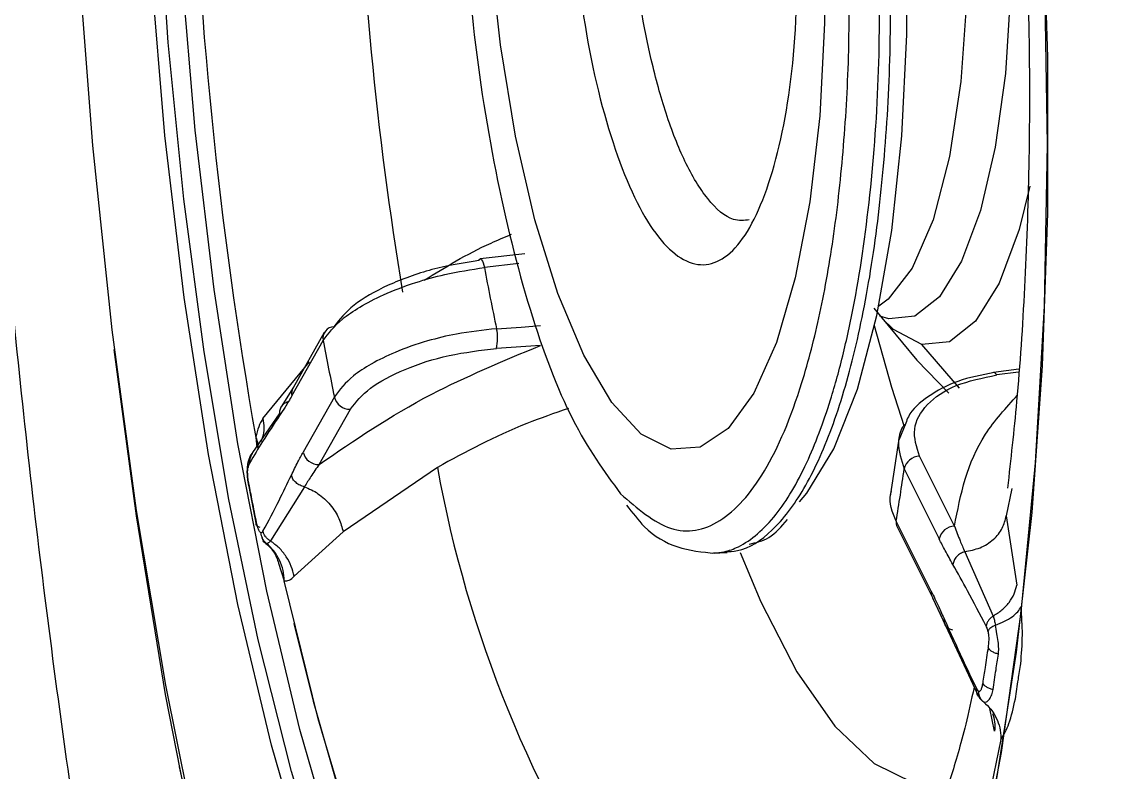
# Model space of a CAD drawing. Extents: x 525 to 613, y 487 to 635.
# Drawn here: x 601.139 to 602.019, y 549.249 to 549.862 of the extents above; entities that cross this region are included whole.
import ezdxf

# ---------------------------------------------------------------- set-up
doc = ezdxf.new("R2010")
doc.units = 0
doc.header["$MEASUREMENT"] = 0
doc.layers.add('1', color=4, linetype='Continuous')
doc.layers.add('STD TEST', color=3, linetype='Continuous')

# ---------------------------------------------------------------- blocks, each defined once
blk = doc.blocks.new('2023 VANGUARD')
at = {"layer": '1', "color": 3, "linetype": 'Continuous', "lineweight": 25}
for p, q in [((32.58914, -43.01868), (32.55282, -43.023)), ((32.58421, -43.02668), (32.55623, -43.02999)), ((32.42564, -43.08298), (32.40016, -43.12808)), ((32.3992, -43.13452), (32.42468, -43.08941)), ((32.60194, -43.0935), (32.56609, -43.096)), ((32.94385, -43.12836), (32.91292, -43.09286)), ((32.37543, -43.15315), (32.41344, -43.10689)), ((32.99215, -43.11289), (32.97146, -43.11565)), ((32.97191, -43.11565), (32.97146, -43.11565)), ((32.99199, -43.11521), (32.97421, -43.11758)), ((32.40046, -43.12759), (32.39047, -43.14356)), ((32.43385, -43.13553), (32.40836, -43.18063)), ((32.42142, -43.19061), (32.4469, -43.1455)), ((32.36736, -43.18074), (32.38911, -43.14917)), ((32.89996, -43.15684), (32.89436, -43.17084)), ((32.3697, -43.16846), (32.3707, -43.17686)), ((32.89482, -43.16627), (32.88719, -43.21648)), ((32.93961, -43.24088), (32.91104, -43.18383)), ((32.51786, -43.19298), (32.44101, -43.24563)), ((32.8986, -43.19423), (32.92717, -43.25128)), ((32.36393, -43.20867), (32.37015, -43.23996)), ((32.40943, -43.20873), (32.38172, -43.25298)), ((32.98639, -43.2103), (32.98186, -43.23261)), ((32.98186, -43.23261), (32.99041, -43.28916)), ((32.92068, -43.29393), (32.89211, -43.23688)), ((32.8928, -43.24154), (32.92136, -43.2986)), ((32.44101, -43.24563), (32.401, -43.28177)), ((32.74252, -43.263), (32.75419, -43.26235)), ((32.94801, -43.26176), (32.9711, -43.31427)), ((32.38832, -43.27097), (32.39297, -43.28552)), ((32.92184, -43.29938), (32.9323, -43.32193)), ((32.9323, -43.32193), (32.95831, -43.37803)), ((32.97232, -43.40812), (32.96841, -43.38964))]:
    blk.add_line(p, q, dxfattribs=at)
at = {"layer": '1', "color": 3, "linetype": 'Continuous', "lineweight": 25, "flags": 128}
for points in [[(32.42906, -43.53984), (32.39894, -43.44094), (32.37177, -43.33362), (32.34787, -43.21914), (32.32753, -43.09886), (32.31097, -42.97417), (32.29839, -42.84655), (32.28995, -42.71748), (32.28573, -42.58847), (32.2858, -42.46105), (32.29014, -42.33671), (32.29871, -42.2169), (32.3114, -42.10303), (32.32807, -41.99643), (32.34853, -41.89836), (32.37253, -41.80995), (32.39979, -41.73226), (32.42999, -41.66619), (32.46278, -41.61251), (32.49777, -41.57186), (32.53456, -41.5447), (32.5727, -41.53137), (32.61176, -41.53201)], [(32.95409, -42.23068), (32.97387, -42.34794), (32.99043, -42.47263), (33.003, -42.60026), (33.01145, -42.72933), (33.01566, -42.85833), (33.0156, -42.98575), (33.01126, -43.11009), (33.00269, -43.2299), (32.98999, -43.34377), (32.97332, -43.45037), (32.95286, -43.54845), (32.92887, -43.63685), (32.90161, -43.71454), (32.87141, -43.78061), (32.83862, -43.83429), (32.80362, -43.87495), (32.76684, -43.9021), (32.72869, -43.91543), (32.72551, -43.91591)], [(32.21773, -42.62538), (32.22492, -42.7782), (32.23648, -42.93049), (32.2523, -43.08088), (32.27223, -43.22801), (32.29609, -43.37053), (32.32368, -43.50717), (32.35473, -43.63668), (32.38897, -43.75789), (32.42609, -43.86971), (32.46575, -43.97111), (32.50759, -44.06119), (32.55123, -44.13913), (32.59629, -44.20421), (32.64234, -44.25586), (32.68898, -44.2936), (32.71532, -44.30859)], [(32.60599, -43.88685), (32.60201, -43.88326), (32.56116, -43.83814), (32.52137, -43.779), (32.48314, -43.70659), (32.44695, -43.62183), (32.41325, -43.52576), (32.38248, -43.41962), (32.35501, -43.30472), (32.3312, -43.18251), (32.31133, -43.05453), (32.29567, -42.9224), (32.28441, -42.78776), (32.27768, -42.65232)], [(32.7029, -43.90807), (32.66217, -43.89276), (32.62147, -43.86273), (32.58131, -43.81837), (32.54219, -43.76023), (32.5046, -43.68904), (32.46902, -43.60569), (32.43589, -43.51125), (32.40563, -43.40688), (32.37862, -43.29391), (32.35521, -43.17376), (32.33568, -43.04793), (32.32028, -42.91802), (32.30921, -42.78564), (32.30259, -42.65248)], [(32.83352, -42.75188), (32.83377, -42.8308), (32.82981, -42.90638), (32.82174, -42.97632), (32.80982, -43.03851), (32.7944, -43.09104), (32.77597, -43.13234), (32.75507, -43.16113), (32.73234, -43.17654), (32.70848, -43.17812), (32.6842, -43.1658), (32.66025, -43.13996), (32.63735, -43.1014), (32.61621, -43.05127), (32.59745, -42.99111), (32.58165, -42.92274), (32.5693, -42.84823), (32.56076, -42.76986), (32.5563, -42.69)], [(32.94995, -42.7366), (32.9498, -42.80948), (32.94495, -42.87813), (32.93561, -42.93955), (32.92218, -42.99106), (32.90525, -43.03041), (32.88556, -43.05587), (32.87805, -43.06136)], [(32.98538, -42.73531), (32.98538, -42.80527), (32.98115, -42.87161), (32.97284, -42.93178), (32.96078, -42.98345), (32.94542, -43.02466), (32.92736, -43.0538), (32.90729, -43.06977), (32.88599, -43.07195), (32.87889, -43.06964)], [(32.81322, -43.22119), (32.81935, -43.21391), (32.84127, -43.17777), (32.86045, -43.1291), (32.87638, -43.06923), (32.88861, -42.99978), (32.89682, -42.92267), (32.90079, -42.83997), (32.90039, -42.75397)], [(33.01318, -42.79507), (33.01527, -42.92961), (33.01272, -43.06157), (33.00555, -43.18927), (32.99385, -43.31112), (32.97777, -43.42558), (32.95751, -43.53122), (32.93333, -43.6267), (32.90552, -43.71082), (32.87444, -43.78254), (32.84049, -43.84093), (32.80486, -43.8845)], [(33.00125, -42.96367), (32.99234, -42.99888), (32.97603, -43.04264), (32.95686, -43.07359), (32.93555, -43.09055), (32.91292, -43.09286)], [(32.55181, -43.02416), (32.55225, -43.02336), (32.55276, -43.02301), (32.55333, -43.02313), (32.55394, -43.02372), (32.55456, -43.02475), (32.55516, -43.02618), (32.55572, -43.02795), (32.55623, -43.02999)], [(32.87375, -43.06299), (32.90904, -43.10545), (32.93515, -43.13252)], [(32.91292, -43.09286), (32.88985, -43.08044), (32.88072, -43.07146)], [(32.56615, -43.0799), (32.58622, -43.07849), (32.602, -43.07738)], [(32.89902, -43.15981), (32.88869, -43.12786), (32.87451, -43.07759)], [(32.58634, -44.23386), (32.5508, -44.17691), (32.50703, -44.09346), (32.46516, -43.9983), (32.42556, -43.89221), (32.38854, -43.77612), (32.35444, -43.65101), (32.32355, -43.51795), (32.29612, -43.37807), (32.27238, -43.23257), (32.25423, -43.09677)], [(32.76485, -43.26233), (32.78163, -43.30259), (32.81112, -43.35982), (32.84213, -43.40405), (32.87404, -43.4344), (32.9062, -43.45025), (32.93648, -43.45157)], [(32.60429, -43.8026), (32.59938, -43.79701), (32.55969, -43.74295), (32.52146, -43.67501), (32.48519, -43.59412), (32.45139, -43.50138), (32.42051, -43.39804), (32.39297, -43.28552)], [(32.92136, -43.2986), (32.9217, -43.29919), (32.9219, -43.29951)], [(32.40088, -43.32025), (32.41645, -43.38368), (32.44583, -43.48645), (32.47804, -43.57961), (32.51269, -43.66198), (32.54933, -43.73254), (32.58751, -43.79039), (32.62674, -43.8348), (32.66653, -43.86523), (32.70639, -43.88129)], [(32.97758, -43.41482), (32.9565, -43.51659), (32.93148, -43.60756), (32.90286, -43.68649), (32.87102, -43.75232), (32.83639, -43.80414), (32.82215, -43.82048)]]:
    blk.add_lwpolyline(points, dxfattribs=at)
at = {"layer": '1', "color": 3, "linetype": 'Continuous', "lineweight": 25}
for centre, radius, start, end in [((35.96124, -42.54094), 3.64595, 181.63899, 189.91084), ((35.38895, -42.572), 2.93864, 181.65939, 189.36385), ((34.46772, -42.67603), 1.94399, 190.49113, 191.99082), ((32.43382, -43.08755), 0.00933, 91.82057, 191.53749), ((32.52834, -43.08782), 0.03863, 347.7701, 11.82939), ((34.62863, -42.67535), 2.24251, 190.64033, 191.84164), ((32.97073, -43.1194), 0.00393, 27.60351, 72.52199), ((32.40826, -43.13258), 0.00926, 150.93801, 192.05839), ((32.4465, -43.13249), 0.01302, 193.48056, 271.74711), ((32.42102, -43.1776), 0.01302, 193.48076, 271.74813), ((32.91178, -43.19735), 0.01354, 93.12461, 166.66396), ((33.4946, -43.0161), 0.99263, 190.2647, 214.03798), ((31.18254, -42.955), 1.73266, 350.63715, 352.06388), ((32.89971, -43.23815), 0.0077, 170.52972, 206.15844), ((32.94034, -43.25441), 0.01354, 93.12366, 166.66377), ((32.92827, -43.2952), 0.0077, 170.52993, 206.15845)]:
    blk.add_arc(centre, radius, start, end, dxfattribs=at)
for points, knots in [([(31.93524, -42.67177), (31.93552, -42.68155), (31.9361, -42.70218), (31.93773, -42.73306), (31.93982, -42.76378), (31.94192, -42.79299), (31.94401, -42.82123), (31.94605, -42.84921), (31.94816, -42.87728), (31.95035, -42.90551), (31.95262, -42.9338), (31.95497, -42.96207), (31.95741, -42.99027), (31.95993, -43.01838), (31.96252, -43.04641), (31.96519, -43.07438), (31.96792, -43.10229), (31.97073, -43.13014), (31.97361, -43.15793), (31.97656, -43.18568), (31.97959, -43.21338), (31.98269, -43.24103), (31.98586, -43.26864), (31.98911, -43.29621), (31.99243, -43.32374), (31.99584, -43.35122), (31.99931, -43.37865), (32.00287, -43.40604), (32.0065, -43.43338), (32.01021, -43.46067), (32.014, -43.4879), (32.01788, -43.51509), (32.02183, -43.54223), (32.02586, -43.56931), (32.02997, -43.59632), (32.03415, -43.62322), (32.03841, -43.65), (32.04273, -43.67666), (32.04713, -43.70318), (32.05159, -43.72958), (32.05612, -43.75583), (32.06072, -43.78194), (32.06538, -43.8079), (32.07011, -43.8337), (32.0749, -43.85935), (32.07975, -43.88484), (32.08467, -43.91019), (32.08965, -43.93539), (32.09469, -43.96044), (32.09981, -43.98535), (32.10498, -44.01012), (32.11022, -44.03474), (32.11553, -44.05921), (32.1209, -44.08353), (32.12634, -44.10771), (32.13184, -44.13174), (32.13741, -44.15562), (32.14304, -44.17935), (32.14874, -44.20294), (32.1545, -44.22637), (32.16033, -44.24966), (32.16623, -44.27279), (32.17219, -44.29578), (32.17822, -44.31861), (32.18431, -44.34129), (32.19047, -44.36381), (32.19669, -44.38616), (32.20295, -44.40829), (32.20926, -44.43019), (32.21562, -44.45187), (32.22202, -44.47332), (32.22846, -44.49454), (32.23495, -44.51553), (32.24148, -44.5363), (32.24806, -44.55684), (32.25468, -44.57715), (32.26134, -44.59724), (32.26805, -44.6171), (32.2748, -44.63674), (32.2816, -44.65615), (32.28844, -44.67534), (32.29533, -44.69431), (32.30225, -44.71305), (32.30923, -44.73157), (32.31624, -44.74986), (32.3233, -44.76794), (32.33258, -44.79126), (32.35201, -44.83872), (32.37805, -44.89812), (32.4088, -44.96239), (32.44578, -45.03415), (32.49173, -45.11289), (32.55045, -45.19702), (32.64466, -45.30525), (32.74597, -45.36834), (32.83932, -45.37661), (32.8963, -45.36652), (32.94872, -45.34427), (33.00244, -45.30625), (33.0731, -45.23537), (33.15066, -45.1186), (33.22622, -44.94929), (33.27604, -44.80004), (33.31017, -44.67511), (33.33504, -44.56967), (33.35755, -44.45841), (33.38612, -44.29226), (33.40796, -44.11966), (33.42332, -43.94408), (33.43465, -43.77652), (33.44284, -43.54975), (33.44144, -43.3077), (33.43446, -43.11047), (33.42621, -42.96062), (33.41507, -42.80992), (33.40106, -42.65932), (33.38421, -42.50915), (33.36869, -42.39092), (33.35429, -42.29152), (33.34171, -42.21023), (33.32824, -42.1297), (33.31946, -42.07997), (33.31606, -42.06109), (33.31579, -42.05956), (33.3155, -42.05795), (33.31519, -42.05625), (33.31487, -42.05447), (33.31453, -42.05261), (33.31418, -42.05067), (33.31381, -42.04865), (33.31343, -42.04654), (33.31303, -42.04435), (33.31262, -42.04208), (33.31219, -42.03973), (33.31175, -42.03729), (33.31129, -42.03478), (33.31081, -42.03218), (33.31032, -42.0295), (33.30981, -42.02674), (33.30929, -42.0239), (33.30875, -42.02098), (33.30819, -42.01797), (33.30762, -42.01489), (33.30703, -42.01173), (33.30643, -42.00849), (33.30581, -42.00517), (33.30517, -42.00177), (33.30452, -41.99829), (33.30386, -41.99474), (33.30317, -41.99111), (33.30247, -41.9874), (33.30175, -41.98362), (33.30102, -41.97976), (33.30027, -41.97583), (33.2995, -41.97182), (33.29872, -41.96774), (33.29792, -41.96358), (33.2971, -41.95935), (33.29627, -41.95504), (33.29541, -41.95067), (33.29454, -41.94622), (33.29365, -41.9417), (33.29275, -41.93712), (33.29182, -41.93246), (33.29088, -41.92773), (33.28992, -41.92293), (33.28894, -41.91806), (33.28793, -41.91311), (33.28691, -41.90808), (33.28587, -41.90298), (33.2848, -41.89779), (33.28371, -41.89251), (33.2826, -41.88715), (33.28147, -41.8817), (33.28031, -41.87615), (33.27912, -41.87051), (33.27792, -41.86476), (33.27668, -41.85892), (33.27542, -41.85297), (33.27414, -41.84691), (33.27283, -41.84075), (33.2715, -41.83447), (33.27015, -41.82809), (33.26876, -41.82156), (33.26735, -41.81485), (33.26589, -41.8079), (33.26439, -41.80062), (33.26278, -41.79274), (33.26101, -41.78369), (33.25923, -41.77357), (33.25774, -41.76393), (33.25637, -41.75589), (33.25517, -41.74913), (33.25399, -41.74242), (33.25277, -41.73554), (33.25152, -41.72854), (33.25025, -41.72143), (33.24895, -41.71425), (33.24764, -41.70698), (33.2463, -41.69963), (33.24495, -41.69221), (33.24357, -41.68471), (33.24218, -41.67713), (33.24076, -41.66948), (33.23932, -41.66176), (33.23786, -41.65396), (33.23638, -41.64609), (33.23488, -41.63816), (33.23336, -41.63015), (33.23182, -41.62208), (33.23026, -41.61394), (33.22868, -41.60574), (33.22708, -41.59748), (33.22545, -41.58916), (33.22381, -41.58078), (33.22215, -41.57234), (33.22046, -41.56384), (33.21875, -41.55527), (33.21702, -41.54664), (33.21527, -41.53795), (33.21349, -41.5292), (33.21169, -41.52038), (33.20987, -41.51151), (33.20803, -41.50257), (33.20679, -41.4966), (33.20616, -41.4936)], [0, 0, 0, 0, 0.003027, 0.006389, 0.009569, 0.012559, 0.015451, 0.018335, 0.021245, 0.024173, 0.027109, 0.030047, 0.032976, 0.035899, 0.038819, 0.041736, 0.04465, 0.047564, 0.050476, 0.053389, 0.056302, 0.059217, 0.062133, 0.065051, 0.067972, 0.070896, 0.073821, 0.07675, 0.079682, 0.082618, 0.085558, 0.088501, 0.091449, 0.094402, 0.097358, 0.100313, 0.103266, 0.106217, 0.109166, 0.112113, 0.115057, 0.117998, 0.120936, 0.12387, 0.1268, 0.129728, 0.132654, 0.135579, 0.138503, 0.141426, 0.144349, 0.147272, 0.150196, 0.15312, 0.156044, 0.158971, 0.161898, 0.164828, 0.16776, 0.170694, 0.173632, 0.176572, 0.179516, 0.182464, 0.185416, 0.188372, 0.191331, 0.194285, 0.197234, 0.200179, 0.20312, 0.206056, 0.20899, 0.21192, 0.214848, 0.217774, 0.220697, 0.223619, 0.226539, 0.229458, 0.232377, 0.235295, 0.238213, 0.241132, 0.244051, 0.246971, 0.249893, 0.255499, 0.270741, 0.281141, 0.291665, 0.313583, 0.333253, 0.356862, 0.416508, 0.44143, 0.458102, 0.479054, 0.499867, 0.519463, 0.562302, 0.59676, 0.624683, 0.640321, 0.65601, 0.671704, 0.68731, 0.722884, 0.73632, 0.749794, 0.781036, 0.812139, 0.827744, 0.843461, 0.859141, 0.874754, 0.890318, 0.905887, 0.911684, 0.92151, 0.931496, 0.937212, 0.937366, 0.937529, 0.937701, 0.937882, 0.938071, 0.93827, 0.938477, 0.938693, 0.938918, 0.939151, 0.939393, 0.939644, 0.939904, 0.940173, 0.94045, 0.940737, 0.941031, 0.941335, 0.941648, 0.941969, 0.942299, 0.942637, 0.942984, 0.943339, 0.943703, 0.944076, 0.944456, 0.944846, 0.945243, 0.945649, 0.946064, 0.946486, 0.946917, 0.947356, 0.947803, 0.948258, 0.948721, 0.949192, 0.949672, 0.950159, 0.950653, 0.951156, 0.951666, 0.952185, 0.952711, 0.953247, 0.95379, 0.954343, 0.954905, 0.955477, 0.956059, 0.95665, 0.957252, 0.957866, 0.95849, 0.959125, 0.959772, 0.960431, 0.961103, 0.961787, 0.962482, 0.963193, 0.963923, 0.964679, 0.965468, 0.966304, 0.967258, 0.968416, 0.969579, 0.970362, 0.971084, 0.971832, 0.972597, 0.973375, 0.974165, 0.974965, 0.975774, 0.976593, 0.977422, 0.97826, 0.979108, 0.979965, 0.980831, 0.981706, 0.982591, 0.983485, 0.984387, 0.985299, 0.986219, 0.987147, 0.988084, 0.98903, 0.989983, 0.990945, 0.991915, 0.992895, 0.993883, 0.99488, 0.995886, 0.996901, 0.997925, 0.998958, 1, 1, 1, 1]), ([(33.0526, -45.12866), (33.04903, -45.13072), (33.03129, -45.14096), (33.00164, -45.14875), (32.96707, -45.15308), (32.93749, -45.15171), (32.90889, -45.14656), (32.8772, -45.13602), (32.84245, -45.11873), (32.80934, -45.09627), (32.7796, -45.07131), (32.75488, -45.04737), (32.73227, -45.02275), (32.71178, -44.99815), (32.69337, -44.97417), (32.67703, -44.95137), (32.66273, -44.93023), (32.64197, -44.89804), (32.61658, -44.85524), (32.58715, -44.80016), (32.55999, -44.74499), (32.53217, -44.68383), (32.48889, -44.5801), (32.43378, -44.4275), (32.37807, -44.2406), (32.33344, -44.06584), (32.29743, -43.90595), (32.2592, -43.71147), (32.22133, -43.48157), (32.19248, -43.26136), (32.17288, -43.0798), (32.16048, -42.94447), (32.1494, -42.80743), (32.14481, -42.71814), (32.14242, -42.67157)], [0, 0, 0, 0, 0.009333, 0.046378, 0.07554, 0.096928, 0.120819, 0.14721, 0.176099, 0.20748, 0.22987, 0.250574, 0.269595, 0.286934, 0.302593, 0.316573, 0.328875, 0.3395, 0.370431, 0.395422, 0.417921, 0.443896, 0.471892, 0.539638, 0.605725, 0.648879, 0.693405, 0.739476, 0.804604, 0.869487, 0.901983, 0.936313, 0.966782, 1, 1, 1, 1]), ([(32.53655, -42.68559), (32.53899, -42.73196), (32.54382, -42.82356), (32.56418, -42.95412), (32.59231, -43.06729), (32.62731, -43.15981), (32.65392, -43.19623), (32.66723, -43.21444)], [0, 0, 0, 0, 0.204115, 0.403185, 0.602201, 0.801136, 1, 1, 1, 1]), ([(32.62553, -42.69882), (32.62813, -42.73937), (32.63333, -42.82048), (32.65794, -42.92761), (32.69078, -43.00283), (32.72813, -43.03499), (32.76405, -43.01915), (32.79282, -42.95767), (32.81133, -42.8602), (32.81175, -42.78041), (32.81196, -42.74051)], [0, 0, 0, 0, 0.125053, 0.250091, 0.375113, 0.500121, 0.625113, 0.750091, 0.875053, 1, 1, 1, 1]), ([(32.77232, -42.99117), (32.76803, -42.99158), (32.75681, -42.99266), (32.73866, -42.97651), (32.71995, -42.94617), (32.7044, -42.90655), (32.68911, -42.85087), (32.67687, -42.78013), (32.67387, -42.72376), (32.67255, -42.69888)], [0, 0, 0, 0, 0.09374, 0.244983, 0.385439, 0.515096, 0.633943, 0.838416, 1, 1, 1, 1]), ([(32.66723, -43.21444), (32.68089, -43.22628), (32.70822, -43.24995), (32.74882, -43.24162), (32.78571, -43.20114), (32.81253, -43.13778), (32.83043, -43.06859), (32.84189, -43.00354), (32.84977, -42.93127), (32.85449, -42.84863), (32.85368, -42.78876), (32.85325, -42.75627)], [0, 0, 0, 0, 0.139982, 0.279969, 0.419957, 0.559986, 0.644178, 0.728394, 0.812646, 0.898333, 1, 1, 1, 1]), ([(32.74307, -43.26268), (32.74602, -43.2625), (32.75288, -43.26208), (32.77035, -43.25547), (32.79373, -43.23564), (32.81889, -43.19317), (32.83675, -43.14602), (32.84931, -43.10037), (32.86129, -43.0446), (32.87226, -42.96662), (32.87932, -42.86419), (32.87843, -42.79228), (32.87799, -42.75657)], [0, 0, 0, 0, 0.036719, 0.08512, 0.221539, 0.345153, 0.45595, 0.525625, 0.59484, 0.73172, 0.866773, 1, 1, 1, 1]), ([(32.75237, -43.26169), (32.7558, -43.26157), (32.76908, -43.26108), (32.79125, -43.24658), (32.81733, -43.21297), (32.84016, -43.16308), (32.85908, -43.09952), (32.87361, -43.0244), (32.88325, -42.94031), (32.88826, -42.85011), (32.88735, -42.78735), (32.8869, -42.75607)], [0, 0, 0, 0, 0.042617, 0.165093, 0.286768, 0.407642, 0.527715, 0.646988, 0.765459, 0.88313, 1, 1, 1, 1]), ([(32.99927, -42.78994), (32.99973, -42.80818), (33.00107, -42.8612), (33.00077, -42.94764), (32.99729, -43.04641), (32.99134, -43.13471), (32.9855, -43.18658), (32.98288, -43.20983)], [0, 0, 0, 0, 0.121993, 0.354631, 0.585811, 0.814386, 1, 1, 1, 1]), ([(32.5072, -43.04026), (32.52426, -43.02971), (32.54584, -43.01637), (32.57268, -43.00521), (32.5783, -43.00287)], [0, 0, 0, 0, 0.79081, 1, 1, 1, 1]), ([(32.42468, -43.08941), (32.4291, -43.0836), (32.43612, -43.07436), (32.45467, -43.06181), (32.47458, -43.05142), (32.49835, -43.04239), (32.52651, -43.03447), (32.54539, -43.03163), (32.55623, -43.02999)], [0, 0, 0, 0, 0.223173, 0.354792, 0.499492, 0.670253, 0.81071, 1, 1, 1, 1]), ([(32.55181, -43.02416), (32.53889, -43.02629), (32.513, -43.03054), (32.47665, -43.04395), (32.44737, -43.06054), (32.43814, -43.07233), (32.43353, -43.07822)], [0, 0, 0, 0, 0.249697, 0.500187, 0.750582, 1, 1, 1, 1]), ([(32.56615, -43.0799), (32.55522, -43.08106), (32.5362, -43.08309), (32.5079, -43.09002), (32.484, -43.09834), (32.46397, -43.10822), (32.4453, -43.12044), (32.43827, -43.1297), (32.43385, -43.13553)], [0, 0, 0, 0, 0.189178, 0.329349, 0.49967, 0.644705, 0.776575, 1, 1, 1, 1]), ([(32.42142, -43.19061), (32.45011, -43.17087), (32.50136, -43.13562), (32.5712, -43.10637), (32.60194, -43.0935)], [0, 0, 0, 0, 0.559798, 1, 1, 1, 1]), ([(32.4469, -43.1455), (32.45153, -43.13968), (32.4608, -43.12801), (32.4903, -43.11245), (32.52694, -43.10055), (32.55306, -43.09752), (32.56609, -43.096)], [0, 0, 0, 0, 0.249644, 0.500118, 0.750531, 1, 1, 1, 1]), ([(32.97215, -43.11558), (32.96181, -43.11759), (32.94121, -43.12159), (32.91765, -43.13476), (32.90343, -43.14695), (32.90057, -43.1551), (32.89996, -43.15684)], [0, 0, 0, 0, 0.307495, 0.612199, 0.917339, 1, 1, 1, 1]), ([(32.91104, -43.18383), (32.90874, -43.17641), (32.90413, -43.16154), (32.91573, -43.14103), (32.93919, -43.12479), (32.96255, -43.11998), (32.97421, -43.11758)], [0, 0, 0, 0, 0.249643, 0.500118, 0.750531, 1, 1, 1, 1]), ([(32.3992, -43.13452), (32.39735, -43.13768), (32.39404, -43.14333), (32.39062, -43.1484), (32.38912, -43.15063)], [0, 0, 0, 0, 0.559985, 1, 1, 1, 1]), ([(32.93961, -43.24088), (32.9447, -43.21507), (32.95221, -43.17699), (32.98168, -43.14446), (32.99118, -43.13397)], [0, 0, 0, 0, 0.677663, 1, 1, 1, 1]), ([(32.3957, -43.13961), (32.39463, -43.14007), (32.39244, -43.14101), (32.39013, -43.14372), (32.38884, -43.14705), (32.38903, -43.14946), (32.38912, -43.15063)], [0, 0, 0, 0, 0.243098, 0.5, 0.756902, 1, 1, 1, 1]), ([(32.6248, -43.14488), (32.61329, -43.14887), (32.57317, -43.16279), (32.54089, -43.18041), (32.51786, -43.19298)], [0, 0, 0, 0, 0.286689, 1, 1, 1, 1]), ([(32.38912, -43.15063), (32.38449, -43.15761), (32.37623, -43.17009), (32.36815, -43.18354), (32.36459, -43.18946)], [0, 0, 0, 0, 0.559997, 1, 1, 1, 1]), ([(32.37543, -43.15315), (32.37426, -43.15521), (32.37191, -43.15937), (32.37044, -43.16542), (32.3697, -43.16846)], [0, 0, 0, 0, 0.495801, 1, 1, 1, 1]), ([(32.37543, -43.15315), (32.37583, -43.15571), (32.37665, -43.16093), (32.37589, -43.16733), (32.37423, -43.17066), (32.37367, -43.17178)], [0, 0, 0, 0, 0.390901, 0.795793, 1, 1, 1, 1]), ([(32.89885, -43.15795), (32.89833, -43.15867), (32.89508, -43.16311), (32.89259, -43.17532), (32.89628, -43.18693), (32.8986, -43.19423)], [0, 0, 0, 0, 0.066537, 0.412998, 1, 1, 1, 1]), ([(32.3697, -43.16846), (32.37042, -43.17018), (32.37187, -43.17363), (32.37142, -43.17689), (32.3712, -43.17853)], [0, 0, 0, 0, 0.495567, 1, 1, 1, 1]), ([(32.36736, -43.18074), (32.36683, -43.18131), (32.36574, -43.18246), (32.36476, -43.18464), (32.36429, -43.18702), (32.36449, -43.18866), (32.36459, -43.18946)], [0, 0, 0, 0, 0.246698, 0.5, 0.753302, 1, 1, 1, 1]), ([(32.36502, -43.18712), (32.36533, -43.18586), (32.36595, -43.18332), (32.36689, -43.18161), (32.36736, -43.18074)], [0, 0, 0, 0, 0.494345, 1, 1, 1, 1]), ([(32.39879, -43.1993), (32.40055, -43.19566), (32.40368, -43.18916), (32.40693, -43.18324), (32.40836, -43.18063)], [0, 0, 0, 0, 0.559985, 1, 1, 1, 1]), ([(32.36313, -43.18986), (32.36289, -43.19149), (32.36244, -43.19458), (32.36263, -43.19983), (32.36318, -43.20459), (32.36369, -43.2074), (32.36394, -43.20875)], [0, 0, 0, 0, 0.28259, 0.535032, 0.775373, 1, 1, 1, 1]), ([(32.36502, -43.18712), (32.36459, -43.18751), (32.36372, -43.18832), (32.36306, -43.18979), (32.36289, -43.19136), (32.36325, -43.19244), (32.36343, -43.19297)], [0, 0, 0, 0, 0.247007, 0.5, 0.752993, 1, 1, 1, 1]), ([(32.36523, -43.18367), (32.36478, -43.1846), (32.36391, -43.18639), (32.36337, -43.18881), (32.3631, -43.18999)], [0, 0, 0, 0, 0.514417, 1, 1, 1, 1]), ([(32.36459, -43.18946), (32.36434, -43.18998), (32.36388, -43.19091), (32.36357, -43.19234), (32.36343, -43.19297)], [0, 0, 0, 0, 0.5571393, 1, 1, 1, 1]), ([(32.42142, -43.19061), (32.41913, -43.19387), (32.41504, -43.1997), (32.41115, -43.20597), (32.40943, -43.20873)], [0, 0, 0, 0, 0.558531, 1, 1, 1, 1]), ([(32.36414, -43.2066), (32.36389, -43.2052), (32.36342, -43.20253), (32.36311, -43.19863), (32.36309, -43.19534), (32.36332, -43.19374), (32.36343, -43.19297)], [0, 0, 0, 0, 0.316237, 0.605106, 0.810922, 1, 1, 1, 1]), ([(32.37561, -43.24491), (32.38, -43.23666), (32.38782, -43.22193), (32.39544, -43.20621), (32.39879, -43.1993)], [0, 0, 0, 0, 0.559998, 1, 1, 1, 1]), ([(32.40943, -43.20873), (32.40822, -43.20842), (32.40571, -43.20779), (32.40242, -43.20554), (32.39988, -43.20262), (32.39915, -43.20039), (32.39879, -43.1993)], [0, 0, 0, 0, 0.2430983, 0.4999999, 0.7569015, 1, 1, 1, 1]), ([(32.37036, -43.23787), (32.36919, -43.23204), (32.36712, -43.22162), (32.36505, -43.21119), (32.36414, -43.2066)], [0, 0, 0, 0, 0.5599999, 1, 1, 1, 1]), ([(32.40943, -43.20873), (32.4132, -43.2104), (32.42088, -43.21379), (32.43073, -43.22313), (32.43804, -43.23418), (32.44004, -43.24191), (32.44101, -43.24563)], [0, 0, 0, 0, 0.250711, 0.510511, 0.764609, 1, 1, 1, 1]), ([(32.89211, -43.23688), (32.88909, -43.22945), (32.88567, -43.22102), (32.88799, -43.21333), (32.88826, -43.21242)], [0, 0, 0, 0, 0.881529, 1, 1, 1, 1]), ([(32.67225, -43.22384), (32.67696, -43.22997), (32.68968, -43.24656), (32.7146, -43.26027), (32.73394, -43.26199), (32.74422, -43.2629)], [0, 0, 0, 0, 0.215572, 0.582887, 1, 1, 1, 1]), ([(32.94801, -43.26176), (32.95229, -43.26089), (32.96101, -43.25913), (32.97177, -43.25212), (32.97937, -43.24297), (32.98105, -43.23597), (32.98186, -43.23261)], [0, 0, 0, 0, 0.250711, 0.5105114, 0.7646087, 1, 1, 1, 1]), ([(32.37341, -43.24207), (32.37276, -43.24186), (32.37143, -43.24144), (32.37028, -43.24042), (32.36981, -43.23921), (32.37018, -43.23831), (32.37036, -43.23787)], [0, 0, 0, 0, 0.245697, 0.5, 0.754303, 1, 1, 1, 1]), ([(32.37402, -43.24628), (32.37366, -43.24613), (32.3729, -43.24582), (32.37154, -43.24295), (32.37082, -43.23985), (32.37036, -43.23787)], [0, 0, 0, 0, 0.243345, 0.515967, 1, 1, 1, 1]), ([(32.77226, -43.25554), (32.77777, -43.25435), (32.78943, -43.25184), (32.79853, -43.24117), (32.80333, -43.23555)], [0, 0, 0, 0, 0.472739, 1, 1, 1, 1]), ([(32.93961, -43.24088), (32.94112, -43.24488), (32.94384, -43.25204), (32.94674, -43.25878), (32.94801, -43.26176)], [0, 0, 0, 0, 0.558531, 1, 1, 1, 1]), ([(32.37402, -43.24628), (32.37434, -43.24619), (32.37491, -43.24604), (32.3754, -43.24525), (32.37561, -43.24491)], [0, 0, 0, 0, 0.562763, 1, 1, 1, 1]), ([(32.37853, -43.25508), (32.37791, -43.25453), (32.37666, -43.25341), (32.37528, -43.25124), (32.37431, -43.24883), (32.37412, -43.24712), (32.37402, -43.24628)], [0, 0, 0, 0, 0.247007, 0.5, 0.752993, 1, 1, 1, 1]), ([(32.37491, -43.25006), (32.37496, -43.25029), (32.37531, -43.25207), (32.37632, -43.25433), (32.37776, -43.25482), (32.37853, -43.25508)], [0, 0, 0, 0, 0.0652344, 0.4998546, 1, 1, 1, 1]), ([(32.38172, -43.25298), (32.38097, -43.25249), (32.37946, -43.25151), (32.37765, -43.24952), (32.37627, -43.24729), (32.37583, -43.2457), (32.37561, -43.24491)], [0, 0, 0, 0, 0.246698, 0.5, 0.753302, 1, 1, 1, 1]), ([(32.93836, -43.2721), (32.93625, -43.26836), (32.93248, -43.26169), (32.92879, -43.25446), (32.92717, -43.25128)], [0, 0, 0, 0, 0.559985, 1, 1, 1, 1]), ([(32.37555, -43.25299), (32.37884, -43.25584), (32.38519, -43.26132), (32.38729, -43.26793), (32.38831, -43.27111)], [0, 0, 0, 0, 0.519324, 1, 1, 1, 1]), ([(32.38172, -43.25298), (32.3812, -43.2536), (32.38016, -43.25484), (32.37907, -43.255), (32.37853, -43.25508)], [0, 0, 0, 0, 0.503013, 1, 1, 1, 1]), ([(32.39297, -43.28552), (32.39275, -43.28265), (32.39231, -43.2768), (32.38933, -43.26848), (32.38482, -43.2609), (32.38062, -43.25701), (32.37853, -43.25508)], [0, 0, 0, 0, 0.243967, 0.496145, 0.750324, 1, 1, 1, 1]), ([(32.401, -43.28177), (32.40036, -43.27906), (32.39908, -43.27353), (32.3948, -43.26564), (32.38904, -43.25846), (32.38414, -43.2548), (32.38172, -43.25298)], [0, 0, 0, 0, 0.243533, 0.495782, 0.750225, 1, 1, 1, 1]), ([(32.94801, -43.26176), (32.94683, -43.26219), (32.9444, -43.26309), (32.94135, -43.26563), (32.93912, -43.26875), (32.93861, -43.27101), (32.93836, -43.2721)], [0, 0, 0, 0, 0.243098, 0.5, 0.756902, 1, 1, 1, 1]), ([(32.96557, -43.32238), (32.96053, -43.31274), (32.95152, -43.29552), (32.94238, -43.27926), (32.93836, -43.2721)], [0, 0, 0, 0, 0.559998, 1, 1, 1, 1]), ([(32.39297, -43.28552), (32.39432, -43.28553), (32.39699, -43.28555), (32.39967, -43.28302), (32.401, -43.28177)], [0, 0, 0, 0, 0.5041992, 1, 1, 1, 1]), ([(32.92068, -43.29393), (32.92272, -43.29812), (32.92638, -43.3056), (32.92994, -43.3136), (32.93151, -43.31712)], [0, 0, 0, 0, 0.559985, 1, 1, 1, 1]), ([(32.9711, -43.31427), (32.97359, -43.31267), (32.97863, -43.30945), (32.98444, -43.30318), (32.98868, -43.29631), (32.98984, -43.29151), (32.99041, -43.28916)], [0, 0, 0, 0, 0.2497749, 0.5042184, 0.7564673, 1, 1, 1, 1]), ([(32.9711, -43.31427), (32.97039, -43.3148), (32.96895, -43.31587), (32.96729, -43.3179), (32.96607, -43.32011), (32.96574, -43.32163), (32.96557, -43.32238)], [0, 0, 0, 0, 0.246698, 0.5, 0.753302, 1, 1, 1, 1]), ([(32.9711, -43.31427), (32.97147, -43.31532), (32.9722, -43.3174), (32.97279, -43.32021), (32.97308, -43.3216)], [0, 0, 0, 0, 0.505655, 1, 1, 1, 1]), ([(32.97308, -43.3216), (32.97563, -43.3206), (32.98075, -43.31858), (32.98692, -43.3148), (32.99165, -43.31072), (32.99326, -43.30792), (32.99405, -43.30655)], [0, 0, 0, 0, 0.2496757, 0.503855, 0.7560327, 1, 1, 1, 1]), ([(32.99368, -43.35308), (32.99435, -43.34541), (32.99562, -43.33099), (32.99455, -43.31434), (32.99405, -43.30655)], [0, 0, 0, 0, 0.531998, 1, 1, 1, 1]), ([(32.93829, -43.32569), (32.93722, -43.32542), (32.93501, -43.32485), (32.93265, -43.32281), (32.9313, -43.32015), (32.93144, -43.31811), (32.93151, -43.31712)], [0, 0, 0, 0, 0.243098, 0.5, 0.756902, 1, 1, 1, 1]), ([(32.93151, -43.31712), (32.93637, -43.32791), (32.94506, -43.34717), (32.95389, -43.36557), (32.95777, -43.37366)], [0, 0, 0, 0, 0.559997, 1, 1, 1, 1]), ([(32.96697, -43.32645), (32.96674, -43.32556), (32.96633, -43.32398), (32.9658, -43.32287), (32.96557, -43.32238)], [0, 0, 0, 0, 0.562739, 1, 1, 1, 1]), ([(32.97308, -43.3216), (32.97236, -43.32193), (32.9709, -43.3226), (32.96912, -43.32382), (32.96772, -43.32513), (32.96721, -43.32601), (32.96697, -43.32645)], [0, 0, 0, 0, 0.247007, 0.5, 0.752993, 1, 1, 1, 1]), ([(32.9755, -43.3453), (32.97563, -43.34378), (32.9759, -43.34056), (32.97532, -43.33487), (32.9743, -43.32816), (32.97351, -43.32389), (32.97308, -43.3216)], [0, 0, 0, 0, 0.210352, 0.445074, 0.702847, 1, 1, 1, 1]), ([(32.96697, -43.32645), (32.96716, -43.32753), (32.96756, -43.32982), (32.96767, -43.33473), (32.96731, -43.33791), (32.96707, -43.33994)], [0, 0, 0, 0, 0.24307, 0.51589, 1, 1, 1, 1]), ([(32.96707, -43.33994), (32.96625, -43.34535), (32.96479, -43.355), (32.96332, -43.36463), (32.96267, -43.36887)], [0, 0, 0, 0, 0.56, 1, 1, 1, 1]), ([(32.9755, -43.3453), (32.97455, -43.34502), (32.97261, -43.34447), (32.97012, -43.34317), (32.96814, -43.34163), (32.96742, -43.3405), (32.96707, -43.33994)], [0, 0, 0, 0, 0.245697, 0.5, 0.754303, 1, 1, 1, 1]), ([(32.9711, -43.37426), (32.97191, -43.36885), (32.97336, -43.3592), (32.97485, -43.34954), (32.9755, -43.3453)], [0, 0, 0, 0, 0.559999, 1, 1, 1, 1]), ([(32.9893, -43.38178), (32.99012, -43.37645), (32.99157, -43.36692), (32.99303, -43.35731), (32.99368, -43.35308)], [0, 0, 0, 0, 0.559844, 1, 1, 1, 1]), ([(32.95565, -43.37228), (32.95337, -43.38268), (32.94697, -43.41179), (32.937, -43.4451), (32.92867, -43.46941), (32.92589, -43.47597), (32.92533, -43.47729)], [0, 0, 0, 0, 0.212262, 0.594128, 0.918363, 1, 1, 1, 1]), ([(32.96093, -43.38108), (32.96037, -43.38063), (32.95924, -43.37973), (32.95816, -43.37791), (32.95759, -43.37586), (32.95771, -43.37439), (32.95777, -43.37366)], [0, 0, 0, 0, 0.2466976, 0.5, 0.7533024, 1, 1, 1, 1]), ([(32.95777, -43.37366), (32.95808, -43.37421), (32.95862, -43.3752), (32.95921, -43.37558), (32.95947, -43.37575)], [0, 0, 0, 0, 0.557135, 1, 1, 1, 1]), ([(32.96267, -43.36887), (32.96245, -43.37007), (32.96204, -43.37238), (32.9612, -43.37466), (32.96032, -43.37587), (32.95974, -43.37579), (32.95947, -43.37575)], [0, 0, 0, 0, 0.316144, 0.604812, 0.810522, 1, 1, 1, 1]), ([(32.96352, -43.38446), (32.96293, -43.38391), (32.96174, -43.38281), (32.96047, -43.38066), (32.95963, -43.37828), (32.95952, -43.37659), (32.95947, -43.37575)], [0, 0, 0, 0, 0.247007, 0.5, 0.752993, 1, 1, 1, 1]), ([(32.9711, -43.37426), (32.97014, -43.37398), (32.9682, -43.37342), (32.96572, -43.37211), (32.96374, -43.37057), (32.96302, -43.36943), (32.96267, -43.36887)], [0, 0, 0, 0, 0.245697, 0.5, 0.754303, 1, 1, 1, 1]), ([(32.96352, -43.38446), (32.96428, -43.38456), (32.96569, -43.38475), (32.96811, -43.38224), (32.9701, -43.37867), (32.97078, -43.37567), (32.9711, -43.37426)], [0, 0, 0, 0, 0.296548, 0.554251, 0.789189, 1, 1, 1, 1]), ([(32.95831, -43.37801), (32.95889, -43.37911), (32.96008, -43.38133), (32.96171, -43.38292), (32.96255, -43.38374)], [0, 0, 0, 0, 0.491956, 1, 1, 1, 1]), ([(32.96352, -43.38446), (32.96306, -43.38416), (32.96213, -43.38355), (32.96133, -43.38191), (32.96093, -43.38108)], [0, 0, 0, 0, 0.496987, 1, 1, 1, 1]), ([(32.96352, -43.38446), (32.96554, -43.38631), (32.96963, -43.39005), (32.974, -43.39728), (32.97691, -43.40523), (32.97735, -43.41084), (32.97757, -43.41361)], [0, 0, 0, 0, 0.249147, 0.502852, 0.75508, 1, 1, 1, 1]), ([(32.97758, -43.41482), (32.97988, -43.4109), (32.98476, -43.40256), (32.98773, -43.38898), (32.9893, -43.38178)], [0, 0, 0, 0, 0.470056, 1, 1, 1, 1]), ([(32.9706, -43.39358), (32.97136, -43.39588), (32.97292, -43.40054), (32.97252, -43.40558), (32.97232, -43.40812)], [0, 0, 0, 0, 0.494503, 1, 1, 1, 1]), ([(32.97757, -43.41361), (32.97758, -43.41383), (32.97758, -43.41424), (32.97758, -43.41464), (32.97758, -43.41482)], [0, 0, 0, 0, 0.560973, 1, 1, 1, 1]), ([(32.3073, -43.43725), (32.31788, -43.48951), (32.34017, -43.59967), (32.38328, -43.76495), (32.41969, -43.89142), (32.44533, -43.96008), (32.45022, -43.9732)], [0, 0, 0, 0, 0.281177, 0.5926607, 0.9221655, 1, 1, 1, 1])]:
    blk.add_open_spline(points, degree=3, knots=knots, dxfattribs=at)
blk = doc.blocks.new('2026 Vanguard')
at = {"layer": 'STD TEST', "color": 1}
blk.add_blockref('2023 VANGUARD', (44.16134, 88.20897), dxfattribs=at)

msp = doc.modelspace()

# ---------------------------------------------------------------- block references
at = {"layer": '1'}
msp.add_blockref('2026 Vanguard', (524.79847, 504.48213), dxfattribs=at)

doc.saveas('drawing.dxf')
